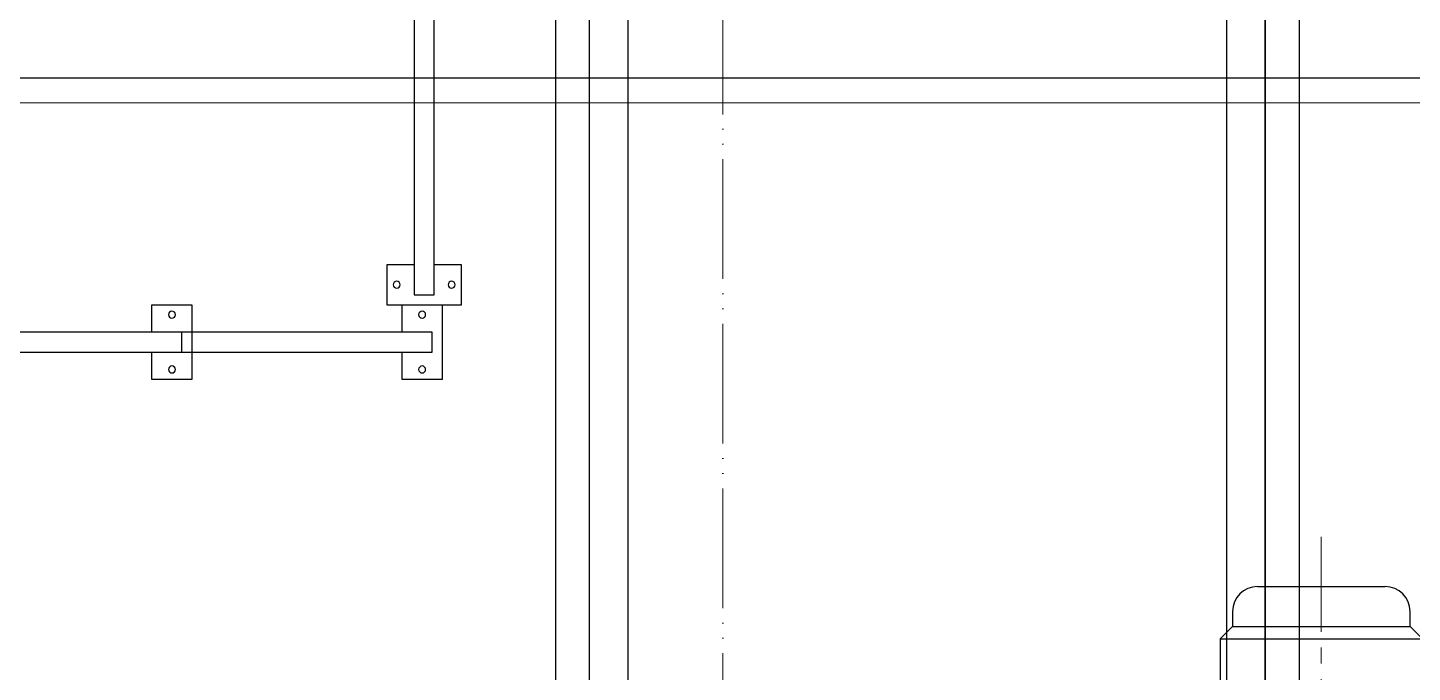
# Model space of a CAD drawing. Header units: millimetres. Extents: x 163705 to 1616509, y 81827 to 302547.
# Drawn here: x 253334 to 256110, y 150368 to 151661 of the extents above; entities that cross this region are included whole.
import ezdxf

# ---------------------------------------------------------------- set-up
doc = ezdxf.new("R2010")
doc.units = ezdxf.units.MM
doc.header["$LTSCALE"] = 10
doc.linetypes.add('ACAD_ISO05W100', pattern=[33, 24, -3, 0, -3, 0, -3])
doc.linetypes.add('CENTER2', pattern=[28.575, 19.05, -3.175, 3.175, -3.175])
for name, color, linetype, lineweight in [('1-中心线', 1, 'CENTER2', 0), ('1-双点线', 8, 'ACAD_ISO05W100', 0), ('1-建筑轮廓', 7, 'Continuous', 20), ('1-护栏', 4, 'Continuous', 18)]:
    doc.layers.add(name, color=color, linetype=linetype, lineweight=lineweight)

# ---------------------------------------------------------------- blocks, each defined once
blk = doc.blocks.new('G$C5C029050')
at = {"layer": '1-双点线'}
blk.add_line((73018.6, 77039.4), (73018.6, 45039.4), dxfattribs=at)
blk = doc.blocks.new('G$CE9C43516')
for p, q in [((1413, 2560), (1669, 2560)), ((1363, 2510), (1363, 2480)), ((1719, 2480), (1719, 2510)), ((1363, 2480), (1338, 2455)), ((1363, 2480), (1719, 2480)), ((1744, 2455), (1719, 2480)), ((1338, 2455), (1338, 2130)), ((1338, 2455), (1744, 2455))]:
    blk.add_line(p, q)
for centre, start, end in [((1413, 2510), 90, 180), ((1669, 2510), 0, 90)]:
    blk.add_arc(centre, 50, start, end)
at = {"layer": '1-中心线'}
blk.add_line((1541, 2660), (1541, 0), dxfattribs=at)
blk = doc.blocks.new('A$C7121566b')
blk.add_lwpolyline([(1437.2, 700.1), (50062.2, 700.1), (50062.2, 11000.1), (1437.2, 11000.1)], close=True)
at = {"layer": '1-中心线'}
blk.add_line((0, 11000.1), (51999.9, 11000.1), dxfattribs=at)
at = {"layer": '1-护栏'}
blk.add_lwpolyline([(1487.2, 750.1), (50012.2, 750.1), (50012.2, 10950.1), (1487.2, 10950.1)], close=True, dxfattribs=at)
blk.add_blockref('G$CE9C43516', (44458.7, 7420.1))
blk = doc.blocks.new('G$C5344DCDD')
at = {"lineweight": 35}
blk.add_line((-6574.1, 2014.1), (1554.7, 2014.1), dxfattribs=at)
for points in [[(-7097.6, 2082.1), (3578.8, 2082.1), (3578.8, 2014.1), (-7097.6, 2014.1)], [(-6548.1, 1936.6), (3571.9, 1936.6), (3571.9, 736.6), (-6548.1, 736.6)], [(-7097.6, 591.1), (3578.8, 591.1), (3578.8, 659.1), (-7097.6, 659.1)]]:
    blk.add_lwpolyline(points, close=True)
blk = doc.blocks.new('A$C82a19015')
for points in [[(80, 55), (80, 0), (0, 0), (0, 150), (80, 150), (80, 95)], [(960, 55), (960, 0), (1040, 0), (1040, 150), (960, 150), (960, 95)]]:
    blk.add_lwpolyline(points)
blk.add_lwpolyline([(20, 95), (1020, 95), (1020, 55), (20, 55)], close=True)
for centre in [(40, 130), (1000, 130), (40, 20), (1000, 20)]:
    blk.add_circle(centre, 7)
blk = doc.blocks.new('A$C9a6fd652')
for points in [[(80, 55), (80, 0), (0, 0), (0, 150), (80, 150), (80, 95)], [(1460, 55), (1460, 0), (1540, 0), (1540, 150), (1460, 150), (1460, 95)]]:
    blk.add_lwpolyline(points)
blk.add_lwpolyline([(20, 95), (1520, 95), (1520, 55), (20, 55)], close=True)
for centre in [(40, 130), (1500, 130), (40, 20), (1500, 20)]:
    blk.add_circle(centre, 7)
blk = doc.blocks.new('G$C2612153E')
at = {"xscale": -1}
for name, p, rotation in [('A$C82a19015', (150, 1580.7), 89.99999999999991), ('A$C82a19015', (150, 1079), 89.99999999999991), ('A$C9a6fd652', (150, 150), 180)]:
    blk.add_blockref(name, p, dxfattribs=dict(at, rotation=rotation))
blk = doc.blocks.new('A$C790c3438')
for name, p, rotation in [('G$C2612153E', (9059.6, 11948.9), 90), ('G$C5344DCDD', (8656.9, 9202.3), 270)]:
    blk.add_blockref(name, p, dxfattribs=dict(rotation=rotation))

msp = doc.modelspace()

# ---------------------------------------------------------------- block references
for name, p in [('A$C790c3438', (245144.313, 139006.156)), ('A$C7121566b', (209928.183, 140559.499))]:
    msp.add_blockref(name, p)
at = {"layer": '1-建筑轮廓'}
msp.add_blockref('G$C5C029050', (181709.24, 95820.209), dxfattribs=at)

doc.saveas('drawing.dxf')
